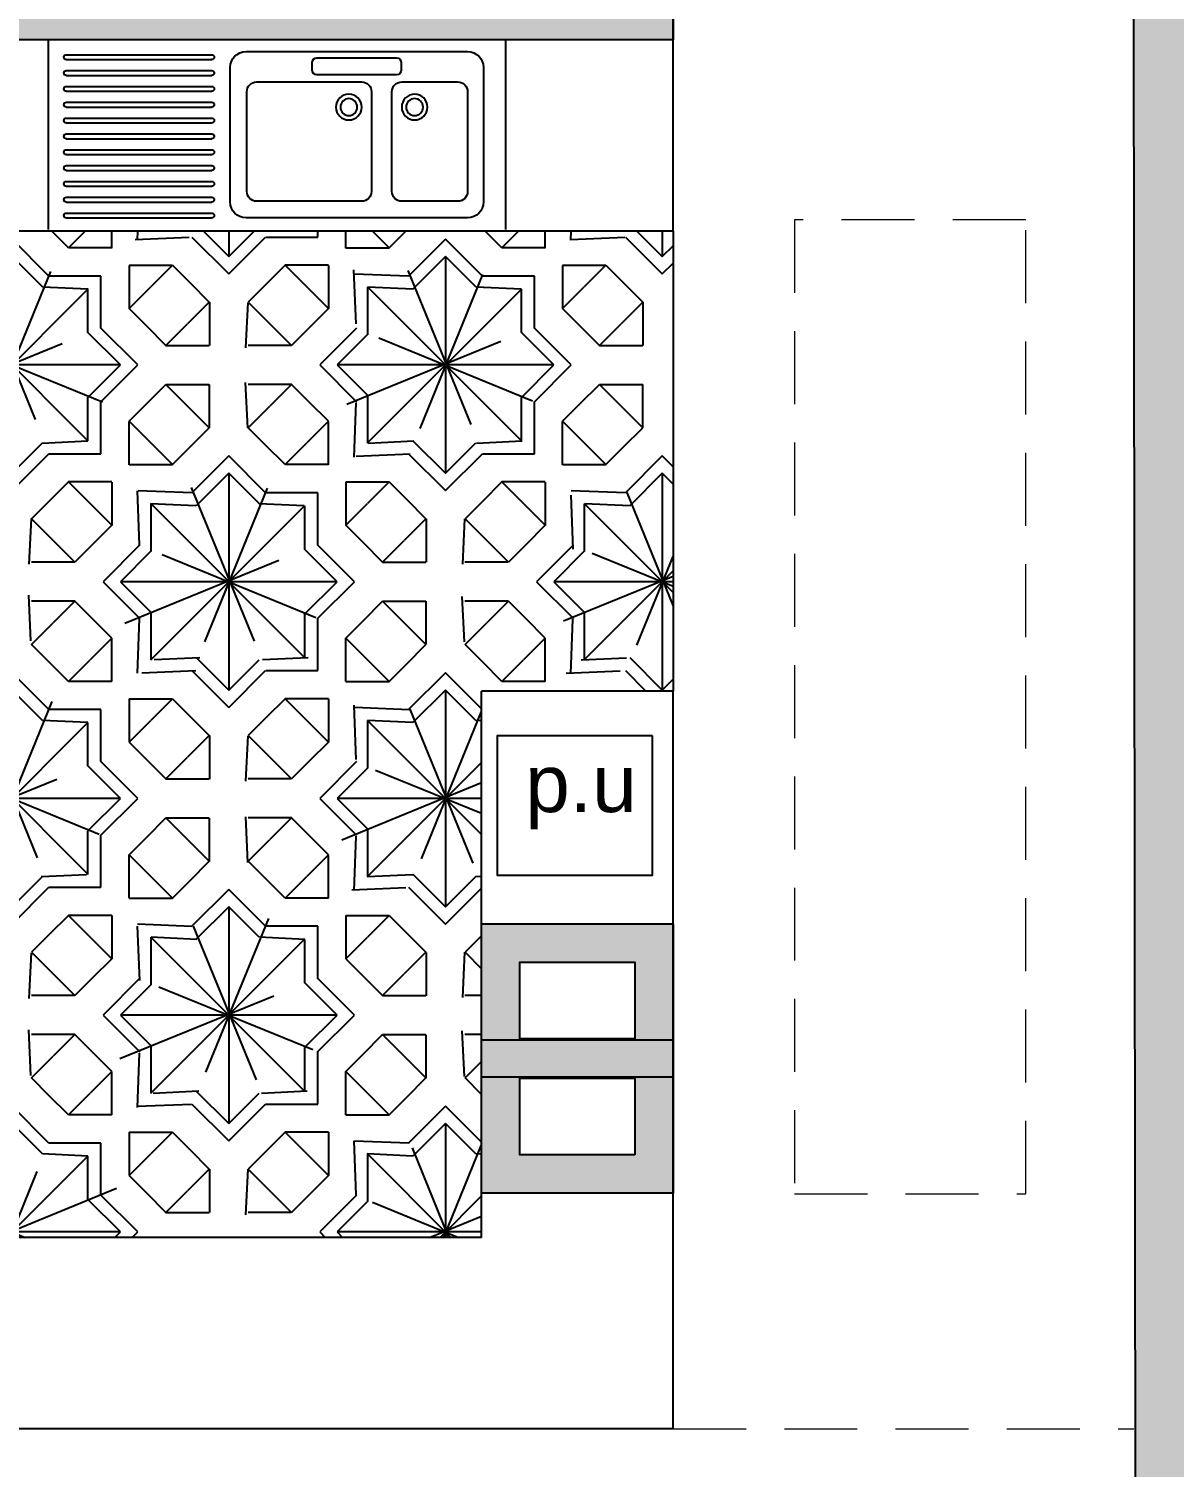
# Model space of a CAD drawing. Header units: inches. Extents: x 70 to 1974, y -315 to 363.
# Drawn here: x 1117.084 to 1120.075, y 235.722 to 239.477 of the extents above; entities that cross this region are included whole.
import ezdxf

# ---------------------------------------------------------------- set-up
doc = ezdxf.new("R2010")
doc.units = ezdxf.units.IN
doc.header["$MEASUREMENT"] = 0
doc.linetypes.add('DASHED2', pattern=[9.524999999999995, 6.349999999999998, -3.174999999999998])
for name, color, linetype in [('elev', 8, 'Continuous'), ('Fur', 1, 'Continuous'), ('HATCH', 253, 'Continuous')]:
    doc.layers.add(name, color=color, linetype=linetype)
doc.layers.add('hidden line', color=252, linetype='Continuous', lineweight=5)
doc.layers.add('LAYER1', color=8, linetype='Continuous', lineweight=9)
doc.styles.add('dimention-1', font='arial.ttf', dxfattribs={"height": 1})

# ---------------------------------------------------------------- blocks, each defined once
blk = doc.blocks.new('k1')
at = {"true_color": 0x636466}
h = blk.add_hatch(color=251, dxfattribs=at)
h.dxf.hatch_style = 1
h.paths.add_polyline_path([(-454.8272899727294, -165.5709207395103), (-455.4496232156852, -165.5709207395103), (-455.4496232156852, -165.7092830596232), (-454.8269927751759, -165.7092830596232)])
h.paths.add_polyline_path([(-454.6889276526169, -165.5709207395103), (-454.8272899727294, -165.5709207395103), (-454.8269927751759, -165.7092830596232), (-454.6886304550634, -165.7092830596232)])
h.paths.add_polyline_path([(-454.0660000145546, -165.5709207395103), (-454.6889276526169, -165.5709207395103), (-454.6886304550634, -165.7092830596232), (-454.2043623346676, -165.7092830596232), (-454.2043623346676, -166.9545439406404), (-454.8269927751759, -166.9545439406404), (-454.8269927751759, -167.6463555412063), (-454.6886304550634, -167.6463555412063), (-454.6886304550634, -167.092906260754), (-454.0660000145546, -167.092906260754)])
h.paths.add_polyline_path([(-454.6886304550634, -165.7092830596232), (-454.8269927751759, -165.7092830596232), (-454.8269927751759, -166.2627323400752), (-455.4496232156852, -166.2627323400752), (-455.4496232156852, -167.7847178613192), (-454.2043623346676, -167.7847178613192), (-454.2043623346676, -169.0299787423369), (-454.8269927751759, -169.0299787423369), (-454.8269927751759, -169.7217903429016), (-454.6886304550634, -169.7217903429016), (-454.6886304550634, -169.1683410624494), (-454.0660000145546, -169.1683410624494), (-454.0660000145546, -167.6463555412063), (-455.3112608955718, -167.6463555412063), (-455.3112608955718, -166.4010946601886), (-454.6886304550634, -166.4010946601886)])
h.paths.add_polyline_path([(-454.6886304550634, -167.7847178613192), (-454.8269927751759, -167.7847178613192), (-454.8269927751759, -168.3381671417715), (-455.4496232156852, -168.3381671417715), (-455.4496232156852, -169.7217903429016), (-455.3112608955718, -169.7217903429016), (-455.3112608955718, -168.4765294618846), (-454.6886304550634, -168.4765294618846)], flags=17)
h.paths.add_polyline_path([(-454.0660000145546, -169.7217903429016), (-455.4496232156852, -169.7217903429016), (-455.4496232156852, -169.8601526630152), (-454.2043623346676, -169.8601526630152), (-454.2043623346676, -171.1054135440322), (-454.8269927751759, -171.1054135440322), (-454.8269927751759, -171.7972251445981), (-454.6886304550634, -171.7972251445981), (-454.6886304550634, -171.2437758641458), (-454.0660000145546, -171.2437758641458)])
h.paths.add_polyline_path([(-458.6892396951429, -165.0145428556087), (-454.9148384841303, -165.0145428556087), (-454.9148384841303, -164.5635341684535), (-458.6892396951429, -164.5635341684535)], flags=9)
h.paths.add_polyline_path([(-467.6094217934368, -178.7810121468715), (-470.9072193516736, -178.7810121468715), (-470.9072193516736, -178.1720438477653), (-467.6094217934368, -178.1720438477653)], flags=9)
h.paths.add_polyline_path([(-466.9313668566959, -177.1187596513043), (-469.4874722557649, -177.1187596513043), (-469.4874722557649, -176.3458383485925), (-466.9313668566959, -176.3458383485925)], flags=9)
h.paths.add_polyline_path([(-467.7819933524254, -172.2587609934647), (-469.5710329131971, -172.2587609934647), (-469.5710329131971, -171.5853825857992), (-467.7819933524254, -171.5853825857992)], flags=9)
h.paths.add_polyline_path([(-468.5506199761784, -174.7927014827866), (-470.3011199761785, -174.7927014827866), (-470.3011199761785, -174.3652014827867), (-468.5506199761784, -174.3652014827867)], flags=9)
h.paths.add_polyline_path([(-467.7239531362803, -173.4899200436457), (-470.4749531362802, -173.4899200436457), (-470.4749531362802, -173.0249200436457), (-467.7239531362803, -173.0249200436457)], flags=9)
h.paths.add_polyline_path([(-470.1495111726431, -195.6181855342291), (-469.6815111726432, -195.6499243907566), (-469.5862946030607, -195.1099243907566), (-470.0542946030607, -195.0781855342291)], flags=9)
h.paths.add_polyline_path([(-466.5696243372126, -183.2085779982049), (-469.9990023018162, -183.2375093979385), (-470.0038108447083, -182.6675296808298), (-466.5744328801046, -182.6385982810963)], flags=9)
h.paths.add_polyline_path([(-470.4775433097079, -170.527946320519), (-466.2837641863605, -170.527946320519), (-466.2837641863605, -170.0268255570132), (-470.4775433097079, -170.0268255570132)], flags=9)
h.paths.add_polyline_path([(-470.593191855645, -194.8322193673344), (-470.125191855645, -194.8639582238619), (-470.0299752860626, -194.3239582238619), (-470.4979752860625, -194.2922193673344)], flags=9)
h.paths.add_polyline_path([(-468.4208966032342, -194.8571646498413), (-469.8633452732855, -194.8693336377742), (-469.8684701676835, -194.2618552550663), (-468.4260214976323, -194.2496862671335)], flags=9)
h.paths.add_polyline_path([(-465.5930887554688, -194.8452147356366), (-466.7980458767248, -194.8553801640311), (-466.8028544196168, -194.2854004469225), (-465.5978972983608, -194.275235018528)], flags=9)
h.paths.add_polyline_path([(-467.9683858921283, -194.8161207900485), (-466.9449573206999, -194.847859646576), (-466.8497407511173, -194.307859646576), (-467.8731693225458, -194.2761207900485)], flags=9)
h.paths.add_polyline_path([(-469.7990000369506, -184.4538267344892), (-469.1236175295821, -184.4760632148504), (-469.0569080884984, -184.0930431787446), (-469.7322905958669, -184.0708066983834)], flags=9)
h.paths.add_polyline_path([(-469.1453001832649, -184.2225841131287), (-469.0562817991353, -184.2307560196614), (-469.031766079537, -184.0899961563925), (-469.1207844636666, -184.0818242498598)], flags=9)
h.paths.add_polyline_path([(-470.5156818792029, -184.1153796421765), (-470.4515881925259, -184.1217329222795), (-470.4325283522169, -184.0122986262485), (-470.4966220388939, -184.0059453461455)], flags=9)
h.paths.add_polyline_path([(-470.6036874864624, -184.4455590874035), (-470.5005788059491, -184.4538977675388), (-470.4755627655431, -184.310265253999), (-470.5786714460564, -184.3019265738636)], flags=9)
h.paths.add_polyline_path([(-470.7090286688129, -184.3938730533475), (-469.7871717270875, -184.4136611321844), (-469.7278074905767, -184.0728144447812), (-470.6496644323021, -184.0530263659442)], flags=9)
h.paths.add_polyline_path([(-469.7587640284754, -183.8392353901455), (-469.0833815211068, -183.8614718705067), (-469.0166720800231, -183.4784518344009), (-469.6920545873916, -183.4562153540397)], flags=9)
h.paths.add_polyline_path([(-469.1049748096443, -183.5893194682502), (-469.0159564255147, -183.597491374783), (-468.9914407059164, -183.4567315115141), (-469.080459090046, -183.4485596049814)], flags=9)
h.paths.add_polyline_path([(-470.5201557024054, -183.5029352742429), (-470.4560620157284, -183.5092885543459), (-470.4370021754194, -183.3998542583148), (-470.5010958620964, -183.3935009782118)], flags=9)
h.paths.add_polyline_path([(-470.6081613096649, -183.8331147194699), (-470.5050526291516, -183.8414533996052), (-470.4800365887456, -183.6978208860654), (-470.5831452692589, -183.68948220593)], flags=9)
h.paths.add_polyline_path([(-470.7135024920154, -183.7814286854135), (-469.79164555029, -183.8012167642504), (-469.7322813137792, -183.4603700768472), (-470.6541382555046, -183.4405819980103)], flags=9)
h.paths.add_polyline_path([(-465.6148666964306, -193.0711079785352), (-467.5547976634321, -193.0874738964483), (-467.5598592875289, -192.4874952468603), (-465.6199283205275, -192.4711293289471)], flags=9)
h.paths.add_polyline_path([(-465.5918789050053, -179.8895193508895), (-468.5892722419056, -179.9148063812734), (-468.5942705957013, -179.3223274648051), (-465.596877258801, -179.2970404344213)], flags=9)
h.paths.add_polyline_path([(-465.6018465335519, -175.9720101155998), (-467.8292672701475, -175.9908013950593), (-467.8342656239432, -175.3983224785911), (-465.6068448873476, -175.3795311991316)], flags=9)
h.paths.add_polyline_path([(-465.6107651531254, -178.7757758479885), (-467.6931910494039, -178.7933439016247), (-467.698315943802, -178.1858655189168), (-465.6158900475235, -178.1682974652806)], flags=9)
h.paths.add_polyline_path([(-465.6114353126279, -174.852487317383), (-467.4338704607516, -174.8678620005771), (-467.4388688145472, -174.2753830841089), (-465.6164336664235, -174.2600084009148)], flags=9)
h.paths.add_polyline_path([(-465.6134861934703, -173.535124490716), (-467.6159149364705, -173.5520176611392), (-467.6207867496637, -172.9745382109107), (-465.6183580066635, -172.9576450404875)], flags=9)
h.paths.add_polyline_path([(-465.6428028507982, -172.0946800926707), (-466.6802659323776, -172.1034324843382), (-466.6838723395466, -171.6759476965067), (-465.6464092579672, -171.6671953048393)], flags=9)
h.paths.add_polyline_path([(-465.6318537898237, -190.9788067691697), (-467.6657243822253, -190.9788067691697), (-467.6657243822253, -190.483824222501), (-465.6318537898237, -190.483824222501)], flags=9)
h.paths.add_polyline_path([(-465.5057832748029, -186.5578050635073), (-470.9799634745339, -186.6039871108659), (-470.984832124212, -186.0268826472933), (-465.510651924481, -185.9807005999347)], flags=9)
h.paths.add_polyline_path([(-465.6235910831936, -192.0282615747784), (-466.5659617008898, -192.0282615747784), (-466.5659617008898, -191.4476089719555), (-465.6235910831936, -191.4476089719555)], flags=9)
h.paths.add_polyline_path([(-465.6177708686475, -195.619187102141), (-467.5577018356488, -195.6355530200542), (-467.5621307567336, -195.1105717016646), (-465.6221997897322, -195.0942057837515)], flags=9)
h.paths.add_polyline_path([(-468.9301205774256, -195.7628331150015), (-469.5151205774256, -195.7628331150015), (-469.5151205774256, -194.9678331150015), (-468.9301205774256, -194.9678331150015)], flags=9)
h.paths.add_polyline_path([(-467.7114201802157, -185.6324838338977), (-468.7260851767493, -185.6324838338977), (-468.7260851767493, -185.1645071711805), (-467.7114201802157, -185.1645071711805)], flags=9)
h.paths.add_polyline_path([(-465.5774902570676, -185.5773877113131), (-467.3555694861093, -185.5923881928769), (-467.3589304087487, -185.1940018670683), (-465.5808511797069, -185.1790013855045)], flags=9)
h.paths.add_polyline_path([(-466.7994245354455, -185.0812097641449), (-470.1539728455651, -185.0812097641449), (-470.1539728455651, -184.6089397375495), (-466.7994245354455, -184.6089397375495)], flags=9)
h.paths.add_polyline_path([(-467.3876410223875, -184.430748313143), (-469.0550725113608, -184.4448153327114), (-469.0581049227648, -184.0853690237112), (-467.3906734337916, -184.0713020041427)], flags=9)
h.paths.add_polyline_path([(-467.4013973028428, -183.7841956748895), (-468.6794286237325, -183.7949775821036), (-468.6827979697368, -183.3955927943256), (-467.4047666488472, -183.3848108871115)], flags=9)
h.paths.add_polyline_path([(-466.1721175635326, -184.329362145892), (-466.5931356939819, -184.3329139981384), (-466.5961259885609, -183.9784599989854), (-466.1751078581116, -183.974908146739)], flags=9)
h.paths.add_polyline_path([(-465.5421705710682, -183.8967562160098), (-467.1946251304998, -183.9106968851031), (-467.1976154250787, -183.5562428859501), (-465.5451608656472, -183.5423022168568)], flags=9)
h.paths.add_polyline_path([(-465.5997763063375, -185.0631076870666), (-466.7914860515052, -185.0731613560876), (-466.7947596774527, -184.6851227270532), (-465.603049932285, -184.6750690580323)], flags=9)
h.paths.add_polyline_path([(-470.8393553263662, -185.0328860612824), (-470.1704055652459, -185.0536317206132), (-470.1081685872533, -184.7006682788161), (-470.7771183483736, -184.6799226194852)], flags=9)
h.paths.add_polyline_path([(-455.7040755299439, -188.4482829950922), (-455.7533986541988, -188.4482829950922), (-455.7533986541988, -188.3003136223276), (-455.7040755299439, -188.3003136223276)], flags=9)
h.paths.add_polyline_path([(-454.6420628904578, -188.5378246995747), (-455.6951091122604, -188.5378246995747), (-455.6951091122604, -188.1413997958948), (-454.6420628904578, -188.1413997958948)], flags=9)
h.paths.add_polyline_path([(-455.2675098563252, -187.4117937664867), (-455.3168329805801, -187.4117937664867), (-455.3168329805801, -187.2638243937221), (-455.2675098563252, -187.2638243937221)], flags=9)
h.paths.add_polyline_path([(-454.6153138907526, -187.5187097042117), (-455.2501386505974, -187.5187097042117), (-455.2501386505974, -187.093676817792), (-454.6153138907526, -187.093676817792)], flags=9)
h.paths.add_polyline_path([(-455.1079008566487, -180.2094508763654), (-455.1572239809036, -180.2094508763654), (-455.1572239809036, -180.0614815036007), (-455.1079008566487, -180.0614815036007)], flags=9)
h.paths.add_polyline_path([(-454.8898551863856, -181.059575532386), (-454.9391783106405, -181.059575532386), (-454.9391783106405, -180.9116061596213), (-454.8898551863856, -180.9116061596213)], flags=9)
h.paths.add_polyline_path([(-454.9791525575472, -182.003262354381), (-455.0284756818021, -182.003262354381), (-455.0284756818021, -181.8552929816163), (-454.9791525575472, -181.8552929816163)], flags=9)
h.paths.add_polyline_path([(-455.3639521734046, -183.8516120332455), (-455.4132752976595, -183.8516120332455), (-455.4132752976595, -183.7036426604808), (-455.3639521734046, -183.7036426604808)], flags=9)
h.paths.add_polyline_path([(-455.4829040920788, -184.7282312390474), (-455.5322272163337, -184.7282312390474), (-455.5322272163337, -184.5802618662827), (-455.4829040920788, -184.5802618662827)], flags=9)
h.paths.add_polyline_path([(-454.6382054064707, -186.5421256536616), (-455.3193478526561, -186.5421256536616), (-455.3193478526561, -186.1170927672419), (-454.6382054064707, -186.1170927672419)], flags=9)
h.paths.add_polyline_path([(-454.1336439613832, -187.4825821415092), (-454.6902906494026, -187.4825821415092), (-454.6902906494026, -187.1401387359682), (-454.1336439613832, -187.1401387359682)], flags=9)
h.paths.add_polyline_path([(-454.1336439613832, -186.4979493213115), (-454.6902906494026, -186.4979493213115), (-454.6902906494026, -186.1555059157704), (-454.1336439613832, -186.1555059157704)], flags=9)
h.paths.add_polyline_path([(-454.1251710587293, -184.8324884739955), (-455.4929050906696, -184.8324884739955), (-455.4929050906696, -184.3829344595131), (-454.1251710587293, -184.3829344595131)], flags=9)
h.paths.add_polyline_path([(-454.0915911758758, -184.0507476194199), (-455.370776689812, -184.0507476194199), (-455.370776689812, -183.5071959473639), (-454.0915911758758, -183.5071959473639)], flags=9)
h.paths.add_polyline_path([(-454.2616820119125, -182.1052741707491), (-454.9537227372368, -182.1052741707491), (-454.9537227372368, -181.6802412843294), (-454.2616820119125, -181.6802412843294)], flags=9)
h.paths.add_polyline_path([(-454.2808489681022, -181.1744618581172), (-454.8870657452072, -181.1744618581172), (-454.8870657452072, -180.728994698312), (-454.2808489681022, -180.728994698312)], flags=9)
h.paths.add_polyline_path([(-454.1458596057005, -180.3218620668507), (-455.0831116116516, -180.3218620668507), (-455.0831116116516, -179.8723080523683), (-454.1458596057005, -179.8723080523683)], flags=9)
h.paths.add_polyline_path([(-454.0779412053442, -173.2626578901954), (-457.3478400437989, -173.3197341867294), (-457.3641117950037, -172.3875261845384), (-454.094212956549, -172.3304498880045)], flags=9)
h.paths.add_polyline_path([(-454.1367846657709, -185.4165979148319), (-455.191094608731, -185.4165979148319), (-455.191094608731, -185.1485530140793), (-454.1367846657709, -185.1485530140793)], flags=9)
h.paths.add_polyline_path([(-454.1159757056514, -185.9598956031456), (-455.0449918881722, -185.9598956031456), (-455.0449918881722, -185.6899635404277), (-454.1159757056514, -185.6899635404277)], flags=9)
h.paths.add_polyline_path([(-454.0870983644217, -190.7339584455666), (-454.8311729246097, -190.7339584455666), (-454.8311729246097, -190.4295643073079), (-454.0870983644217, -190.4295643073079)], flags=9)
h.paths.add_polyline_path([(-454.1336439613832, -188.5323894886989), (-454.6902906494026, -188.5323894886989), (-454.6902906494026, -188.1899460831578), (-454.1336439613832, -188.1899460831578)], flags=9)
h.paths.add_polyline_path([(-455.3030164798063, -186.4324748828011), (-455.3523396040612, -186.4324748828011), (-455.3523396040612, -186.2845055100364), (-455.3030164798063, -186.2845055100364)], flags=9)
h.paths.add_polyline_path([(-455.5881641170952, -190.804359436949), (-456.6390456084843, -190.804359436949), (-456.6390456084843, -190.3917650259003), (-455.5881641170952, -190.3917650259003)], flags=9)
h.paths.add_polyline_path([(-454.099869901282, -190.1557941408014), (-454.8495813899563, -190.1557941408014), (-454.8495813899563, -189.8344892170839), (-454.099869901282, -189.8344892170839)], flags=9)
h.paths.add_polyline_path([(-456.5306028749296, -190.1387844403576), (-455.7239279046099, -190.1387844403576), (-455.7239279046099, -189.8610766636902), (-456.5306028749296, -189.8610766636902)], flags=9)
h.paths.add_polyline_path([(-454.2326743457139, -175.6577796392757), (-456.1558513213872, -175.6577796392757), (-456.1558513213872, -175.3259992947047), (-454.2326743457139, -175.3259992947047)], flags=9)
blk = doc.blocks.new('eg')
at = {"layer": 'Fur', "color": 252}
for p, q in [((1.137e-13, 0.4999999999999149), (0, 0)), ((1.204311496205491, 0.4999999999999149), (1.204311496205491, -8.53e-14)), ((0.6833635587054232, 0.4685546874999035), (0.1002594337055598, 0.4685546874999035)), ((1.156394829538839, 0.4602213541665777), (0.7731265795389392, 0.4602213541665777)), ((0.0584130795388092, 0.426708333333238), (0.0584130795388092, 0.0732916666665631)), ((0.2746239962054915, 0.4397188333332453), (0.2746239962054915, 0.4200467916665788)), ((0.4965693920388503, 0.4521484374999149), (0.2870536003722464, 0.4521484374999149)), ((0.5089989962054915, 0.4200467916665788), (0.5089989962054915, 0.4397188333332453)), ((0.7252099128721738, 0.0732916666665631), (0.7252099128721738, 0.426708333333238)), ((1.156394829538839, 0.447721354166589), (0.7731265795389392, 0.447721354166589)), ((1.156394829538839, 0.4185546874999205), (0.7731265795389392, 0.4185546874999205)), ((0.2735454962055428, 0.3888671874998977), (0.1257024753722362, 0.3888671874998977)), ((0.2870536003722464, 0.4076171874999092), (0.4965693920388503, 0.4076171874999092)), ((0.6555767670388378, 0.3888671874998977), (0.3788274962055311, 0.3888671874998977)), ((1.156394829538839, 0.4060546874999035), (0.7731265795389392, 0.4060546874999035)), ((0.100014621205446, 0.3631793333332496), (0.100014621205446, 0.1004925624999089)), ((0.2992333712054461, 0.1004925624999089), (0.2992333712054461, 0.3631793333332496)), ((0.3531396212055142, 0.3631793333332496), (0.3531396212055142, 0.1004925624999089)), ((0.6812646212055145, 0.1004925624999089), (0.6812646212055145, 0.3631793333332496)), ((1.156394829538839, 0.3768880208332348), (0.7731265795389392, 0.3768880208332348)), ((1.156394829538839, 0.3643880208332462), (0.7731265795389392, 0.3643880208332462)), ((1.156394829538839, 0.3352213541665776), (0.7731265795389392, 0.3352213541665776)), ((1.156394829538839, 0.3227213541665606), (0.7731265795389392, 0.3227213541665606)), ((1.156394829538839, 0.2935546874998919), (0.7731265795389392, 0.2935546874998919)), ((1.156394829538839, 0.2810546874999034), (0.7731265795389392, 0.2810546874999034)), ((1.156394829538839, 0.2518880208332348), (0.7731265795389392, 0.2518880208332348)), ((1.156394829538839, 0.2393880208332462), (0.7731265795389392, 0.2393880208332462)), ((1.156394829538839, 0.2102213541665776), (0.7731265795389392, 0.2102213541665776)), ((1.156394829538839, 0.1977213541665605), (0.7731265795389392, 0.1977213541665605)), ((1.156394829538839, 0.168554687499892), (0.7731265795389392, 0.168554687499892)), ((1.156394829538839, 0.1560546874999034), (0.7731265795389392, 0.1560546874999034)), ((1.156394829538839, 0.1268880208332348), (0.7731265795389392, 0.1268880208332348)), ((1.156394829538839, 0.1143880208332177), (0.7731265795389392, 0.1143880208332177)), ((1.156394829538839, 0.0852213541665492), (0.7731265795389392, 0.0852213541665492)), ((0.1257024753722362, 0.074804687499892), (0.2735454962055428, 0.074804687499892)), ((0.3788274962055311, 0.074804687499892), (0.6555767670388378, 0.074804687499892)), ((1.156394829538839, 0.0727213541665606), (0.7731265795389392, 0.0727213541665606)), ((1.156394829538839, 0.043554687499892), (0.7731265795389392, 0.043554687499892)), ((0.1002594337055598, 0.0314452916665573), (0.6833635231407698, 0.0314452916665573)), ((1.156394829538839, 0.0310546874999034), (0.7731265795389392, 0.0310546874999034))]:
    blk.add_line(p, q, dxfattribs=at)
for centre, radius in [((0.2396514882098017, 0.3226322034968518), 0.0339843750000019), ((0.2396514882098017, 0.3226322034968518), 0.0222656250000013), ((0.4127215042010448, 0.3226322034968518), 0.0339843750000019), ((0.4127215042010448, 0.3226322034968518), 0.0222656250000013)]:
    blk.add_circle(centre, radius, dxfattribs=at)
for centre, radius, start, end in [((0.1002594337054461, 0.426708333333238), 0.041846354166669, 90, 180), ((0.6833635587054232, 0.426708333333238), 0.041846354166669, 0, 90), ((0.7731265795389392, 0.4539713541665833), 0.0062500000000003, 90, 270), ((1.156394829538839, 0.4539713541665833), 0.0062500000000003, 270, 90), ((0.2870536003721327, 0.4397188333332167), 0.0124296041666674, 90, 180), ((0.2870536003721327, 0.4200467916665504), 0.0124296041666674, 180, 270), ((0.4965693920388503, 0.4397188333332167), 0.0124296041666674, 0, 90), ((0.4965693920388503, 0.4200467916665504), 0.0124296041666674, 270, 0), ((0.7731265795389392, 0.4123046874999261), 0.0062500000000003, 90, 270), ((1.156394829538839, 0.4123046874999261), 0.0062500000000003, 270, 90), ((0.1257024753721225, 0.3631793333332212), 0.0256878541666681, 90, 180), ((0.2735454962055428, 0.3631793333332212), 0.0256878541666681, 0, 90), ((0.3788274962055311, 0.3631793333332212), 0.0256878541666681, 90, 180), ((0.6555767670388378, 0.3631793333332212), 0.0256878541666681, 0, 90), ((0.7731265795389392, 0.3706380208332405), 0.0062500000000003, 90, 270), ((1.156394829538839, 0.3706380208332405), 0.0062500000000003, 270, 90), ((0.7731265795389392, 0.3289713541665833), 0.0062500000000003, 90, 270), ((1.156394829538839, 0.3289713541665833), 0.0062500000000003, 270, 90), ((0.7731265795389392, 0.2873046874998977), 0.0062500000000003, 90, 270), ((1.156394829538839, 0.2873046874998977), 0.0062500000000003, 270, 90), ((0.7731265795389392, 0.2456380208332405), 0.0062500000000003, 90, 270), ((1.156394829538839, 0.2456380208332405), 0.0062500000000003, 270, 90), ((0.7731265795389392, 0.2039713541665549), 0.0062500000000003, 90, 270), ((1.156394829538839, 0.2039713541665549), 0.0062500000000003, 270, 90), ((0.7731265795389392, 0.1623046874998977), 0.0062500000000003, 90, 270), ((1.156394829538839, 0.1623046874998977), 0.0062500000000003, 270, 90), ((0.7731265795389392, 0.1206380208332405), 0.0062500000000003, 90, 270), ((1.156394829538839, 0.1206380208332405), 0.0062500000000003, 270, 90), ((0.1257024753721225, 0.1004925624998805), 0.0256878541666681, 180, 270), ((0.2735454962055428, 0.1004925624998805), 0.0256878541666681, 270, 0), ((0.3788274962055311, 0.1004925624998805), 0.0256878541666681, 180, 270), ((0.6555767670388378, 0.1004925624998805), 0.0256878541666681, 270, 0), ((0.7731265795389392, 0.0789713541665549), 0.0062500000000003, 90, 270), ((1.156394829538839, 0.0789713541665549), 0.0062500000000003, 270, 90), ((0.1002594337054461, 0.0732916666665347), 0.041846354166669, 180, 270), ((0.6833635231407698, 0.0732916813979046), 0.0418463897313547, 270.0000486949115, 359.999979829907), ((0.7731265795389392, 0.0373046874998977), 0.0062500000000003, 90, 270), ((1.156394829538839, 0.0373046874998977), 0.0062500000000003, 270, 90)]:
    blk.add_arc(centre, radius, start, end, dxfattribs=at)

msp = doc.modelspace()

# ---------------------------------------------------------------- hatches: boundary and pattern name
h = msp.add_hatch(color=156)
h.dxf.hatch_style = 1
h.paths.add_polyline_path([(1122.555747020016, 232.4060999766203), (1122.455747020016, 232.4060999766203), (1122.455747020016, 232.0060999766642), (1122.262837898592, 232.0060999766642), (1122.262838427701, 231.9060999766642), (1122.555747020016, 231.9060999766642)], flags=17)
h.paths.add_polyline_path([(1123.818149365195, 226.6064831647884), (1121.840347052193, 226.6064831647883), (1121.840347052193, 226.6059942746157), (1121.769335679114, 226.6059942746163), (1121.769335679114, 226.5064831647884), (1121.783252856322, 226.5064831647884), (1121.783252856322, 226.5069720549606), (1121.854264229401, 226.5069720549612), (1123.820760774115, 226.5064880905017)], flags=17)
h.paths.add_polyline_path([(1125.527741194246, 248.0439767479828), (1125.327961892325, 248.0325819088906), (1125.388890837358, 245.5696130075761), (1124.771644503542, 245.5696130075761), (1124.771644503542, 245.369613007576), (1125.39383843901, 245.369613007576), (1125.552692038841, 238.9481744608806), (1121.643121806808, 238.9481744608806), (1121.645986768181, 238.5493130024956), (1121.845991927446, 238.5493130024956), (1121.849335679115, 238.7703956009411), (1123.612349913053, 238.7847264269083), (1123.640934625296, 237.3108052634169), (1121.849942494045, 237.3108052634169), (1121.849942494045, 237.4493130024956), (1121.654882781467, 237.4493130024956), (1121.654882781467, 237.1108052634169), (1123.644813355441, 237.1108052634169), (1123.730221833925, 232.7068650413843), (1122.162835254023, 232.705869425498), (1122.162850649371, 229.5961974592134), (1122.262850649371, 229.5962431557352), (1122.262835254023, 232.5059151013021), (1123.734100499102, 232.5068683913847), (1123.805451750356, 228.8277647371919), (1121.753937734409, 228.826738751027), (1121.753937734409, 227.3752546363324), (1121.853937734409, 227.3752546363325), (1121.853937734409, 228.7267844371078), (1123.807391093059, 228.727765890645), (1123.817005956345, 228.23199212316), (1123.819983128598, 228.2416349765683), (1123.823351589193, 227.7416349765683), (1123.826702781708, 227.73199212316), (1123.824763416636, 227.83199212316), (1123.822715495156, 227.8396962966502), (1123.820694418798, 228.1396962966502), (1123.818945321418, 228.13199212316), (1123.87648501046, 225.1650577457565), (1121.869335679114, 225.1650577457565), (1121.869335679114, 225.7064831647883), (1121.769335679114, 225.7064831647883), (1121.769335679114, 224.9650577457564), (1124.080401348438, 224.9650577457564), (1123.812352097322, 238.7865529816144), (1125.711656167008, 238.7985393966063)])
h.paths.add_polyline_path([(1121.754398169727, 247.8287560710131), (1121.554398169727, 247.8173486439347), (1121.554398169727, 246.4767485138808), (1120.529966275212, 246.4767485138808), (1120.529966275212, 246.2767485138808), (1121.654398169727, 246.2767485138808), (1121.654398169727, 241.1481744608806), (1120.169335679113, 241.1481744608806), (1120.169335679113, 241.0481744608806), (1118.754398169727, 241.0481744608807), (1118.754398169727, 241.7481744608807), (1118.654398169727, 241.7481744608807), (1118.654398169727, 240.9481744608808), (1121.854398169727, 240.9481744608806), (1121.854398169727, 245.369613007576), (1122.371644503542, 245.369613007576), (1122.371644503542, 245.5696130075761), (1121.754398169727, 245.5696130075761)])
h.paths.add_polyline_path([(1118.754398169727, 247.6576446648373), (1117.753524443984, 247.6005576946319), (1117.753524443984, 247.4002326353095), (1118.654398169727, 247.4516158919757), (1118.654398169727, 242.78813456196), (1118.754398169727, 242.78813456196)])
h.paths.add_polyline_path([(1116.553524443984, 247.5321131321616), (1115.460891030655, 247.4697924522318), (1114.681894658332, 228.8767387510269), (1115.358337984729, 228.8773851907037), (1115.363506767579, 229.0773851907038), (1114.840521054124, 229.0723181568402), (1115.303599904341, 239.4481744608808), (1118.766331485097, 239.4481744608806), (1118.766331485097, 239.5481744608805), (1115.898292208134, 239.5481744608805), (1115.898292208134, 241.0481744608806), (1117.354398169727, 241.0481744608806), (1117.354398169727, 240.3481744608806), (1117.454398169727, 240.3481744608806), (1117.454398169727, 241.7789141794816), (1117.354398169727, 241.7789141794816), (1117.354398169727, 241.1481744608806), (1115.370448834607, 241.1481744608806), (1115.441754360224, 242.5481744608805), (1117.454398169727, 242.5481744608807), (1117.454398169727, 243.1481744608806), (1117.654398169727, 243.1481744608806), (1117.654398169727, 243.2481744608807), (1117.354398169727, 243.2481744608807), (1117.354398169727, 242.6481744608806), (1115.446210955576, 242.6481744608806), (1115.65265071824, 247.2804048161729), (1116.553524443984, 247.3317880728391)])
h.paths.add_polyline_path([(1115.798228012036, 241.0481744608806), (1115.798228012036, 240.2981744608806), (1115.337024369474, 240.2981744608806), (1115.365992239256, 241.0481744608806)], flags=16)
h.paths.add_polyline_path([(1115.798228012036, 240.1981744608806), (1115.798228012036, 239.5481744608805), (1115.308056499693, 239.5481744608805), (1115.333161986837, 240.1981744608806)], flags=16)
h.paths.add_polyline_path([(1120.169335679113, 239.7481744608807), (1119.969335679114, 239.7481744608807), (1119.979837056154, 229.0772826724652), (1119.086028291157, 229.0768245139643), (1119.080336862194, 228.8773851907039), (1120.179837056154, 228.8773851907037), (1120.169335679114, 232.3067464162972), (1120.975744699753, 232.3067464162972), (1120.975744699753, 232.7067464162972), (1120.169335679114, 232.7067464162972)])
h = msp.add_hatch(color=156)
h.dxf.hatch_style = 1
h.paths.add_polyline_path([(1118.766331485097, 237.1403984820983), (1118.266331485097, 237.1403984820983), (1118.266331485097, 236.7403984820983), (1118.766331485097, 236.7403984820983)])
h.paths.add_polyline_path([(1118.666331485098, 237.0403984820983), (1118.666331485098, 236.8403984820983), (1118.366331485097, 236.8403984820983), (1118.366331485097, 237.0403984820983)], flags=16)
h = msp.add_hatch(color=156)
h.dxf.hatch_style = 1
h.paths.add_polyline_path([(1118.766331485097, 236.8376932403157), (1118.266331485097, 236.8376932403157), (1118.266331485097, 236.4376932403157), (1118.766331485097, 236.4376932403157)])
h.paths.add_polyline_path([(1118.666331485098, 236.7376932403157), (1118.666331485098, 236.5376932403157), (1118.366331485097, 236.5376932403157), (1118.366331485097, 236.7376932403157)], flags=16)
at = {"layer": 'HATCH', "true_color": 0x986943}
h = msp.add_hatch(dxfattribs=at)
h.set_pattern_fill('AR2', color=35, scale=0.8, angle=765, pattern_type=2)
h.set_pattern_definition([(135, (818.3064556607646, 175.642424514267), (-1.131370849898476, 1.665334536937735e-15), [0.08000000000000002, -0.7200000000000001]), (135, (818.2102891385232, 175.5462579920256), (-1.131370849898476, 1.665334536937735e-15), [0.08000000000000002, -0.7200000000000001]), (135, (818.0518972195374, 175.3878660730398), (-1.131370849898476, 1.665334536937735e-15), [0.08000000000000002, -0.7200000000000001]), (135, (817.9557306972961, 175.2916995507984), (-1.131370849898476, 1.665334536937735e-15), [0.08000000000000002, -0.7200000000000001]), (315, (818.4082790372554, 174.839151210839), (1.131370849898476, -1.887379141862766e-15), [0.08000000000000002, -0.7200000000000001]), (315, (818.5044455594968, 174.9353177330804), (1.131370849898476, -1.887379141862766e-15), [0.08000000000000002, -0.7200000000000001]), (315, (818.6628374784826, 175.0937096520662), (1.131370849898476, -1.887379141862766e-15), [0.08000000000000002, -0.7200000000000001]), (315, (818.759004000724, 175.1898761743076), (1.131370849898476, -1.887379141862766e-15), [0.08000000000000002, -0.7200000000000001]), (225, (817.9557306972961, 175.1898761743076), (-1.77635683940025e-15, -1.131370849898476), [0.08000000000000002, -0.7200000000000001]), (225, (818.0518972195374, 175.0937096520662), (-1.77635683940025e-15, -1.131370849898476), [0.08000000000000002, -0.7200000000000001]), (225, (818.3064556607646, 174.839151210839), (-1.77635683940025e-15, -1.131370849898476), [0.08000000000000002, -0.7200000000000001]), (225, (818.2102891385232, 174.9353177330804), (-1.77635683940025e-15, -1.131370849898476), [0.08000000000000002, -0.7200000000000001]), (45, (818.759004000724, 175.2916995507984), (1.665334536937735e-15, 1.131370849898476), [0.08000000000000002, -0.7200000000000001]), (45, (818.6628374784826, 175.3878660730398), (1.665334536937735e-15, 1.131370849898476), [0.08000000000000002, -0.7200000000000001]), (45, (818.5044455594968, 175.5462579920256), (1.665334536937735e-15, 1.131370849898476), [0.08000000000000002, -0.7200000000000001]), (45, (818.4082790372554, 175.642424514267), (1.665334536937735e-15, 1.131370849898476), [0.08000000000000002, -0.7200000000000001]), (22.21760000000007, (818.1537205960283, 175.1615919030601), (24.89015788924129, 10.18234053348832), [0.4338480000000001, -42.9509424]), (180, (818.6402100614846, 175.240787862553), (-0.5656856000000008, -0.5656855999999992), [0.5656856, -0.5656856]), (45, (818.1537205960283, 175.0371411095713), (1.665334536937735e-15, 1.131370849898476), [0.568, -0.232]), (315, (818.1537205960283, 175.4444346155347), (1.131370849898476, -1.887379141862766e-15), [0.568, -0.232]), (67.78239999999992, (818.2725145352676, 175.0427979638208), (6.22254097286253, 15.27350604738831), [0.4338480000000001, -42.9509424]), (292.2175999999999, (818.2725145352676, 175.4387777612852), (10.18234053348833, -24.89015788924128), [0.4338479999999999, -42.95094239999998]), (337.7823999999999, (818.1537205960283, 175.3199838220459), (15.2735060473883, -6.222540972862537), [0.4338480000000001, -42.9509424]), (270, (818.35736734901, 175.5236305750276), (0.5656855999999992, -0.5656856000000011), [0.5656856, -0.5656856]), (135, (818.4535338712514, 175.4727188867822), (-1.131370849898476, 1.665334536937735e-15), [0.136, -0.664]), (225, (818.35736734901, 175.5688854090236), (-1.77635683940025e-15, -1.131370849898476), [0.136, -0.664]), (177.7093999999999, (818.2612008267687, 175.4727188867822), (-1.131371200788845, 8.946640606133371e-08), [0.1415343999999999, -14.01191039999999]), (272.2905999999999, (818.1197794705313, 175.4783757410317), (0.5656828562759779, -13.01076451173857), [0.1415344, -14.0119104]), (225, (818.1254363247808, 175.3369543847944), (-1.77635683940025e-15, -1.131370849898476), [0.136, -0.664]), (315, (818.0292698025395, 175.240787862553), (1.131370849898476, -1.887379141862766e-15), [0.136, -0.664]), (267.7093999999998, (818.1254363247808, 175.1446213403116), (-8.946640617235602e-08, -1.131371200788845), [0.1415344, -14.0119104]), (2.290599999999898, (818.1197794705313, 175.0031999840743), (13.01076451173857, 0.565682856275969), [0.1415344, -14.0119104]), (315, (818.2612008267687, 175.0088568383238), (1.131370849898476, -1.887379141862766e-15), [0.136, -0.664]), (45, (818.35736734901, 174.9126903160824), (1.665334536937735e-15, 1.131370849898476), [0.136, -0.664]), (0, (818.4535338712514, 175.0088568383238), (0.5656856000000009, 0.5656855999999991), [0.1357648, -0.9956064]), (90, (818.5892983732392, 175.0088568383238), (-0.5656855999999992, 0.5656856000000008), [0.1357648, -0.9956064]), (45, (818.5892983732392, 175.1446213403116), (1.665334536937735e-15, 1.131370849898476), [0.136, -0.664]), (135, (818.6854648954805, 175.240787862553), (-1.131370849898476, 1.665334536937735e-15), [0.136, -0.664]), (90, (818.5892983732392, 175.3369543847944), (-0.5656855999999992, 0.5656856000000008), [0.1357648, -0.9956064]), (180, (818.5892983732392, 175.4727188867822), (-0.5656856000000008, -0.5656855999999992), [0.1357648, -0.9956064]), (135, (818.436563308503, 175.4444346155347), (-1.131370849898476, 1.665334536937735e-15), [0.112, -0.6880000000000001]), (225, (818.35736734901, 175.5236305750276), (-1.77635683940025e-15, -1.131370849898476), [0.12, -0.68]), (177.2737, (818.2725145352676, 175.4387777612852), (-1.131370945232871, 1.122541815057332e-08), [0.1189288, -11.7739264]), (270, (818.1537205960283, 175.4444346155347), (0.5656855999999992, -0.5656856000000011), [0.1244504, -1.00692]), (225, (818.1537205960283, 175.3199838220459), (-1.77635683940025e-15, -1.131370849898476), [0.112, -0.6880000000000001]), (315, (818.0745246365354, 175.240787862553), (1.131370849898476, -1.887379141862766e-15), [0.112, -0.6880000000000001]), (270, (818.1537205960283, 175.1615919030601), (0.5656855999999992, -0.5656856000000011), [0.1244504, -1.00692]), (2.726299999999995, (818.1537205960283, 175.0371411095713), (10.74802328916095, 0.5656831439223566), [0.1189288, -11.7739264]), (315, (818.2725145352676, 175.0427979638208), (1.131370849898476, -1.887379141862766e-15), [0.12, -0.68]), (45, (818.35736734901, 174.9579451500784), (1.665334536937735e-15, 1.131370849898476), [0.112, -0.6880000000000001]), (2.726299999999995, (818.436563308503, 175.0371411095713), (10.74802328916095, 0.5656831439223566), [0.1189288, -11.7739264]), (90, (818.5553572477422, 175.0427979638208), (-0.5656855999999992, 0.5656856000000008), [0.1131368, -1.0182336]), (45, (818.5553572477422, 175.1559350488106), (1.665334536937735e-15, 1.131370849898476), [0.12, -0.68]), (135, (818.6402100614846, 175.240787862553), (-1.131370849898476, 1.665334536937735e-15), [0.12, -0.68]), (90, (818.5553572477422, 175.3256406762954), (-0.5656855999999992, 0.5656856000000008), [0.1131368, -1.0182336]), (177.2737, (818.5553572477422, 175.4387777612852), (-1.131370945232871, 1.122541815057332e-08), [0.1189288, -11.7739264]), (270, (818.6628374784826, 175.5010031580296), (0.5656855999999992, -0.5656856000000011), [0.1131368, -1.0182336]), (315, (818.6628374784826, 175.3878660730398), (1.131370849898476, -1.887379141862766e-15), [0.064, -0.7360000000000001]), (315, (818.7080923124786, 175.3426112390439), (1.131370849898476, -1.887379141862766e-15), [0.072, -0.7280000000000001]), (0, (818.759004000724, 175.2916995507984), (0.5656856000000009, 0.5656855999999991), [0.1131368, -1.0182336]), (180, (818.6175826444867, 175.5462579920256), (-0.5656856000000008, -0.5656855999999992), [0.1131368, -1.0182336]), (135, (818.5044455594968, 175.5462579920256), (-1.131370849898476, 1.665334536937735e-15), [0.072, -0.7280000000000001]), (135, (818.4535338712514, 175.597169680271), (-1.131370849898476, 1.665334536937735e-15), [0.064, -0.7360000000000001]), (92.72629999999978, (818.4082790372554, 175.642424514267), (-0.5656831439223566, 10.74802328916095), [0.1189288, -11.7739264]), (0, (818.0971520535334, 175.5462579920256), (0.5656856000000009, 0.5656855999999991), [0.1131368, -1.0182336]), (45, (818.2102891385232, 175.5462579920256), (1.665334536937735e-15, 1.131370849898476), [0.064, -0.7360000000000001]), (45, (818.2555439725191, 175.5915128260215), (1.665334536937735e-15, 1.131370849898476), [0.072, -0.7280000000000001]), (90, (818.3064556607646, 175.642424514267), (-0.5656855999999992, 0.5656856000000008), [0.1131368, -1.0182336]), (270, (818.0518972195374, 175.5010031580296), (0.5656855999999992, -0.5656856000000011), [0.1131368, -1.0182336]), (225, (818.0518972195374, 175.3878660730398), (-1.77635683940025e-15, -1.131370849898476), [0.072, -0.7280000000000001]), (225, (818.000985531292, 175.3369543847944), (-1.77635683940025e-15, -1.131370849898476), [0.064, -0.7360000000000001]), (180, (817.9557306972961, 175.2916995507984), (-0.5656856000000008, -0.5656855999999992), [0.1131368, -1.0182336]), (90, (818.0518972195374, 174.9805725670764), (-0.5656855999999992, 0.5656856000000008), [0.1131368, -1.0182336]), (135, (818.0518972195374, 175.0937096520662), (-1.131370849898476, 1.665334536937735e-15), [0.072, -0.7280000000000001]), (135, (818.000985531292, 175.1446213403116), (-1.131370849898476, 1.665334536937735e-15), [0.064, -0.7360000000000001]), (180, (817.9557306972961, 175.1898761743076), (-0.5656856000000008, -0.5656855999999992), [0.1131368, -1.0182336]), (0, (818.0971520535334, 174.9353177330804), (0.5656856000000009, 0.5656855999999991), [0.1131368, -1.0182336]), (315, (818.2102891385232, 174.9353177330804), (1.131370849898476, -1.887379141862766e-15), [0.064, -0.7360000000000001]), (315, (818.2555439725191, 174.8900628990845), (1.131370849898476, -1.887379141862766e-15), [0.072, -0.7280000000000001]), (270, (818.3064556607646, 174.839151210839), (0.5656855999999992, -0.5656856000000011), [0.1131368, -1.0182336]), (180, (818.6175826444867, 174.9353177330804), (-0.5656856000000008, -0.5656855999999992), [0.1131368, -1.0182336]), (225, (818.5044455594968, 174.9353177330804), (-1.77635683940025e-15, -1.131370849898476), [0.072, -0.7280000000000001]), (225, (818.4535338712514, 174.884406044835), (-1.77635683940025e-15, -1.131370849898476), [0.064, -0.7360000000000001]), (267.2736999999998, (818.4082790372554, 174.839151210839), (-1.122541815057332e-08, -1.131370945232871), [0.1189288, -11.7739264]), (90, (818.6628374784826, 174.9805725670763), (-0.5656855999999992, 0.5656856000000008), [0.1131368, -1.0182336]), (45, (818.6628374784826, 175.0937096520662), (1.665334536937735e-15, 1.131370849898476), [0.064, -0.7360000000000001]), (45, (818.7080923124786, 175.1389644860622), (1.665334536937735e-15, 1.131370849898476), [0.072, -0.7280000000000001]), (0, (818.759004000724, 175.1898761743076), (0.5656856000000009, 0.5656855999999991), [0.1131368, -1.0182336])])
h.paths.add_polyline_path([(1118.766331485097, 238.9481744608806), (1116.721541562237, 238.9481744608806), (1116.72162558637, 238.9339091312725), (1116.690856889329, 238.9337279007526), (1116.690771797731, 238.9481744608806), (1116.593766099638, 238.9481744608806), (1116.593854556558, 238.9331565478878), (1116.563085859516, 238.9329753173679), (1116.562996335131, 238.9481744608806), (1116.465126858018, 238.9481744608806), (1116.465219777692, 238.9323988769401), (1116.43445108065, 238.9322176464202), (1116.434357093512, 238.9481744608806), (1116.336919505909, 238.9481744608805), (1116.337016873352, 238.9316437497739), (1116.306248176311, 238.931462519254), (1116.306149741402, 238.9481744608805), (1116.208712153799, 238.9481744608805), (1116.208813969013, 238.9308886226077), (1116.178045271971, 238.9307073920878), (1116.177942389293, 238.9481744608805), (1115.803599904341, 238.9481744608805), (1115.803599904341, 238.5070326125201), (1115.840568393782, 238.507142855669), (1115.842024610645, 238.0188210123405), (1115.867150620274, 238.0188959402173), (1115.86729424587, 237.9707331169532), (1115.84216823624, 237.9706581890764), (1115.842294971062, 237.9281594488954), (1115.843751187924, 237.4398376055667), (1115.868877197554, 237.4399125334435), (1115.869020823149, 237.3917497101794), (1115.843894813519, 237.3916747823026), (1115.844021548342, 237.3491760421216), (1115.803599904341, 237.349055501375), (1115.803599904341, 236.3222101568192), (1118.266331485097, 236.3222101568191), (1118.266331485097, 237.7481744608807), (1118.766331485097, 237.7481744608807)])

# ---------------------------------------------------------------- linework, layer by layer
for p, q in [((1119.979837056154, 229.0772826724652), (1119.969335679114, 239.7481744608807)), ((1118.766331485097, 239.5481744608805), (1118.766331485097, 239.4481744608806)), ((1118.766331485097, 239.4481744608806), (1115.303599904341, 239.4481744608808))]:
    msp.add_line(p, q)
for points in [[(1118.766331485097, 236.7403984820983), (1118.266331485097, 236.7403984820983), (1118.266331485097, 237.1403984820983), (1118.766331485097, 237.1403984820983)], [(1118.666331485098, 236.8403984820983), (1118.366331485097, 236.8403984820983), (1118.366331485097, 237.0403984820983), (1118.666331485098, 237.0403984820983)], [(1118.766331485097, 236.4376932403157), (1118.266331485097, 236.4376932403157), (1118.266331485097, 236.8376932403157), (1118.766331485097, 236.8376932403157)], [(1118.666331485098, 236.5376932403157), (1118.366331485097, 236.5376932403157), (1118.366331485097, 236.7376932403157), (1118.666331485098, 236.7376932403157)]]:
    msp.add_lwpolyline(points, close=True)
at = {"layer": 'elev'}
for p, q in [((1118.766331485097, 238.9481744608806), (1118.766331485097, 239.5481744608805)), ((1118.766331485097, 238.9481744608806), (1115.803599904341, 238.9481744608805)), ((1118.766331485097, 238.9481744608806), (1118.766331485097, 237.7481744608807)), ((1118.766331485097, 237.7481744608807), (1118.266331485097, 237.7481744608807)), ((1118.266331485097, 236.3222101568191), (1118.266331485097, 237.7481744608806)), ((1118.766331485097, 235.8222101568191), (1118.766331485097, 237.7481744608806)), ((1118.266331485097, 236.3222101568191), (1115.803599904341, 236.3222101568192)), ((1118.766331485097, 235.8222101568191), (1115.142005347735, 235.8222101568192))]:
    msp.add_line(p, q, dxfattribs=at)
msp.add_lwpolyline([(1118.712775275469, 237.6312181508482), (1118.307110282795, 237.6312181508482), (1118.307110282795, 237.2676281513685), (1118.712775275469, 237.2676281513685)], close=True, dxfattribs=at)
at = {"layer": 'hidden line', "linetype": 'DASHED2', "ltscale": 0.03}
msp.add_line((1118.766331485097, 235.8222101568191), (1119.969335679114, 235.8222101568191), dxfattribs=at)
msp.add_lwpolyline([(1119.686834784545, 238.9778719953521), (1119.082992082255, 238.9778719953521), (1119.082992082255, 236.4360615696615), (1119.686834784545, 236.4360615696615)], close=True, dxfattribs=at)

# ---------------------------------------------------------------- block references
at = {"xscale": 2, "yscale": 2, "zscale": 2}
msp.add_blockref('k1', (2057.564831927797, 581.5647444032112), dxfattribs=at)
at = {"layer": 'LAYER1', "linetype": 'ByBlock', "xscale": -0.9917441223247465, "yscale": 0.9917441223247465, "zscale": 0.9917441223247465}
msp.add_blockref('eg', (1118.329334542529, 238.9523023997184), dxfattribs=at)

# ---------------------------------------------------------------- texts
at = {"layer": 'elev', "insert": (1118.380235685286, 237.5821198221084), "char_height": 0.15, "attachment_point": 1, "style": 'dimention-1'}
msp.add_mtext_dynamic_manual_height_columns('p.u', width=0.03928436741221048, gutter_width=0.2625, heights=[0], dxfattribs=at)

doc.saveas('drawing.dxf')
